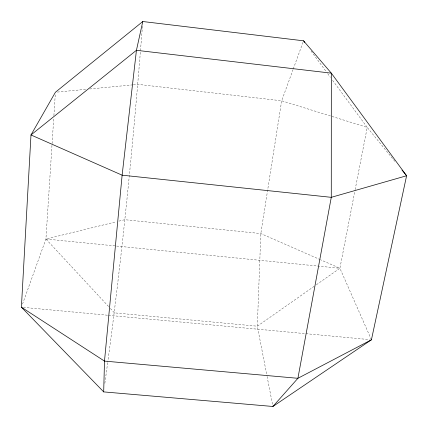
<?xml version="1.0" encoding="UTF-8"?>
<svg xmlns="http://www.w3.org/2000/svg" width="428" height="428" viewBox="0 0 428 428"><rect width="100%" height="100%" fill="white"/><g stroke="black" fill="none" stroke-linecap="round" stroke-linejoin="round"><path stroke-width="0.32" stroke-dasharray="2.14 1.6" d="M22.524 304.067L45.924 239.033L52.045 144.295M52.088 143.631L53.725 118.278M53.896 115.608L55.233 94.925M142.433 26.151C133.638 138.212 122.879 250.198 107.813 361.601M104.86 383.333L107.728 362.259M371.429 339.784L339.902 268.265L355.026 190.294M355.149 189.636L367.224 127.394L332.417 80.068M293.057 69.55L281.661 100.783L260.818 233.565L257.33 326.2L266.954 375.8M293.287 68.924L303.318 41.436M314.2 286.295L257.33 326.2L114.447 312.857L110.365 308.46M316.388 284.759L339.902 268.265L320.433 259.721M108.546 306.502L45.924 239.033L116.341 221.763M118.925 221.126L124.741 219.703L260.818 233.565L319.828 259.454M57.389 92.068L86.451 89.292M89.757 88.976L132.691 84.878M133.349 84.814L137.976 84.37L281.661 100.783L367.224 127.394L395.707 162.378M23.396 307.379L107.909 315.249M108.573 315.313L369.428 339.602M45.924 239.033L339.902 268.265M311.06 51.028L326.088 71.465M327.671 73.616L330.443 77.377M267.083 376.453L272.909 406.477"/><path stroke-width="0.64" d="M103.694 391.898L104.486 361.098L122.124 175.186L136.436 50.295L142.786 21.523L303.548 40.81L331.325 73.156L406.6 175.758L371.429 339.784L272.909 406.477L103.694 391.898L21.4 307.197L30.982 134.959L55.405 92.255L142.786 21.523M272.909 406.477L297.899 378.304L371.429 339.784M21.4 307.197L104.486 361.098L297.899 378.304L331.277 197.329L331.325 73.156L136.436 50.295L30.982 134.959L122.124 175.186L331.277 197.329L406.6 175.758L401.994 170.098M303.548 40.81L304.731 42.42"/></g></svg>
